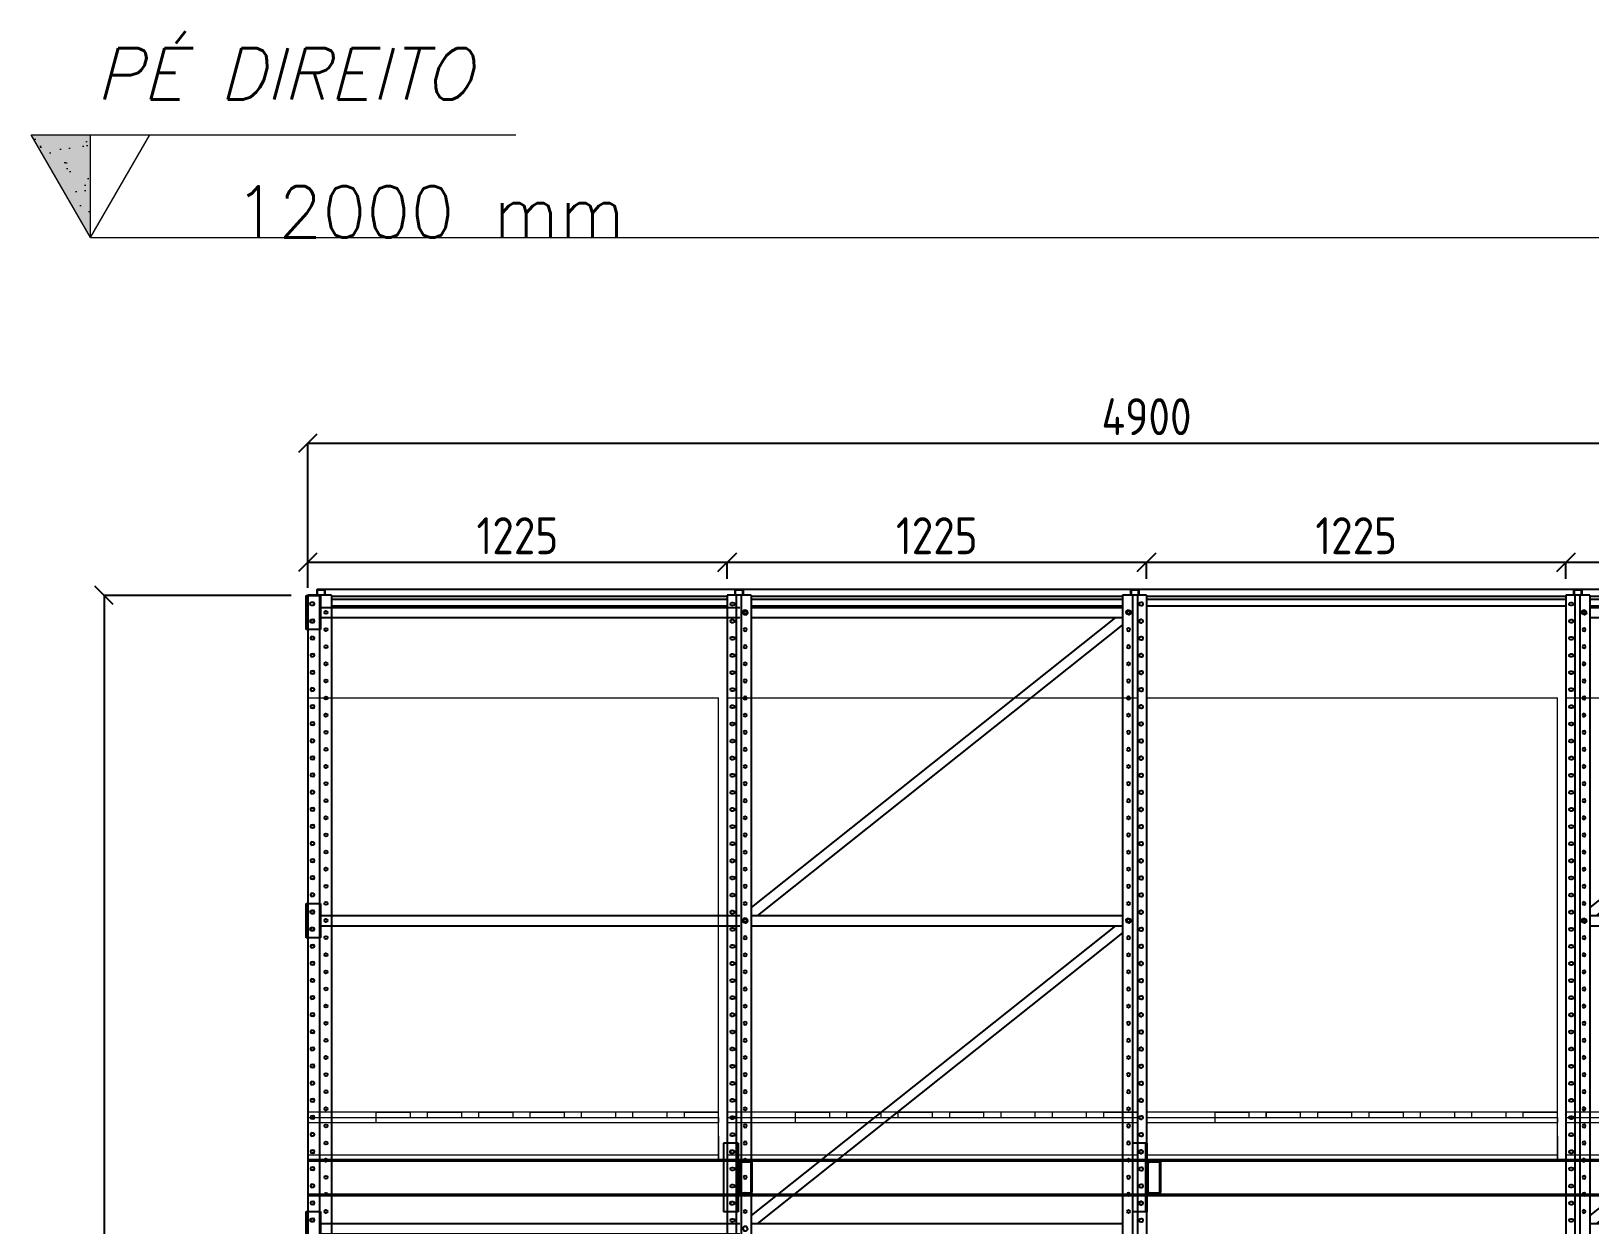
# Model space of a CAD drawing. Header units: millimetres. Extents: x 223 to 55669, y 510 to 13629.
# Drawn here: x 366 to 4918, y 10142 to 13629 of the extents above; entities that cross this region are included whole.
import ezdxf

# ---------------------------------------------------------------- set-up
doc = ezdxf.new("R2010")
doc.units = ezdxf.units.MM
doc.linetypes.add('LIN0', pattern=[0])
doc.layers.add('02', color=2, linetype='Continuous')
doc.layers.add('9.3 - LEGENDA', color=7, linetype='Continuous')
for name, color, linetype, lineweight in [('arq_02', 2, 'Continuous', 20), ('Contraventamento', 9, 'LIN0', 25), ('MONTANTE', 170, 'LIN0', 25), ('PALLET', 46, 'Continuous', 5)]:
    doc.layers.add(name, color=color, linetype=linetype, lineweight=lineweight)
doc.layers.add('VP - PLANTA BAIXA', color=3, linetype='Continuous', lineweight=0, plot=False)
doc.styles.add('DIM', font='dim.shx')
doc.styles.add('ROMANS', font='romans.shx', dxfattribs={"oblique": 15, "height": 170})
doc.dimstyles.new('CORTES', dxfattribs={"dimscale": 1.2, "dimtxt": 90, "dimasz": 45, "dimexe": 1.25, "dimexo": 40, "dimgap": 20, "dimtad": 1, "dimdec": 0, "dimzin": 9, "dimdsep": 46, "dimtxsty": 'DIM', "dimblk": 'OBLIQUE', "dimcen": 2.5, "dimclrd": 256, "dimclre": 256, "dimclrt": 256, "dimadec": 0, "dimazin": 0, "dimtfac": 1, "dimtdec": 0, "dimtmove": 0, "dimatfit": 0, "dimldrblk": 'OBLIQUE', "dimfxl": 0.04, "dimtolj": 1, "dimtzin": 1, "dimarcsym": 0})

# ---------------------------------------------------------------- blocks, each defined once
blk = doc.blocks.new('*U15')
at = {"layer": 'arq_02'}
h = blk.add_hatch(dxfattribs=at)
h.set_pattern_fill('AR-SAND', color=256, scale=50, style=0)
h.set_pattern_definition([(37.5, (68689.09, -360150.29), (-3.149668, 96.341188), [0, -76, 0, -85, 0, -81.25]), (7.5, (68689.09, -360150.29), (88.488835, 141.107303), [0, -41, 0, -68.5, 0, -26.25]), (327.5, (68627.59, -360150.29), (155.707093, 0.282953), [0, -25, 0, -90, 0, -117.5]), (317.5, (68627.59, -360150.29), (150.30633, 43.88378), [0, -12.5, 0, -59, 0, -67.5])])
h.paths.add_polyline_path([(0, 0), (0, 300), (-173.2, 300), (0, 0)], is_closed=False)
blk.add_hatch(color=256, dxfattribs=at).paths.add_polyline_path([(0, 0), (0, 300), (-173.2, 300), (0, 0)], is_closed=False)
for p, q in [((0, 0), (-173.2, 300)), ((-173.2, 300), (1242.8, 300)), ((0, 0), (0, 300)), ((0, 0), (173.2, 300)), ((0, 0), (54177.4, 0))]:
    blk.add_line(p, q, dxfattribs=at)
at = {"layer": 'VP - PLANTA BAIXA', "color": 2}
blk.add_line((0, 0), (0, 0), dxfattribs=at)
at = {"layer": 'arq_02', "lineweight": -2, "ltscale": 2, "style": 'ROMANS'}
blk.add_text('mm', height=150, dxfattribs=at).set_placement((1176.5, 0))
at = {"layer": 'arq_02', "lineweight": -2, "ltscale": 2, "insert": (15.4, 552.9), "char_height": 150, "attachment_point": 1, "style": 'ROMANS'}
blk.add_mtext_dynamic_manual_height_columns('{\\Fromans.shx|c228;PÉ DIREITO\\fArial|b0|i0|c0|p34; }', width=1328.843, gutter_width=17.5, heights=[0], dxfattribs=at)
at = {"layer": 'arq_02', "lineweight": -2, "ltscale": 2, "style": 'ROMANS'}
blk.add_attdef('XXXXX', (420.1, 0), '', height=150, dxfattribs=at)
blk = doc.blocks.new('*U63')
at = {"layer": 'PALLET', "linetype": 'Continuous'}
for p, q in [((0, 0), (0, 1350)), ((0, 1350), (1200, 1350)), ((1200, 0), (1200, 1350))]:
    blk.add_line(p, q, dxfattribs=at)
at = {"layer": 'PALLET'}
for p, q in [((1200, 140), (0, 140)), ((200, 140), (300, 140)), ((200, 125), (200, 140)), ((299.7, 125), (299.7, 140)), ((300, 125), (300, 140)), ((349.7, 125), (349.7, 140)), ((350, 140), (450, 140)), ((350, 125), (350, 140)), ((450, 125), (450, 140)), ((450, 125), (450, 140)), ((500, 140), (600, 140)), ((500, 125), (500, 140)), ((500, 125), (500, 140)), ((600, 125), (600, 140)), ((900, 140), (600, 140)), ((650, 140), (750, 140)), ((650, 125), (650, 140)), ((750, 125), (750, 140)), ((800, 125), (800, 140)), ((900, 125), (900, 140)), ((1050, 140), (950, 140)), ((950, 125), (950, 140)), ((1050, 125), (1050, 140)), ((1100, 140), (1200, 140)), ((1100, 125), (1100, 140)), ((1200, 125), (1200, 140)), ((0, 125), (1200, 125)), ((0, 110), (1200, 110)), ((0, 110), (0, 15)), ((200, 110), (200, 125)), ((1200, 125), (1200, 110)), ((1200, 70), (1200, 15)), ((0, 15), (1200, 15)), ((0, 0), (0, 15)), ((0, 0), (1200, 0)), ((1200, 15), (1200, 0))]:
    blk.add_line(p, q, dxfattribs=at)
blk = doc.blocks.new('*U354')
blk.add_blockref('*U63', (-500, -587.5))
blk = doc.blocks.new('*U353')
at = {"color": 0, "linetype": 'ByBlock', "lineweight": -2, "transparency": 16777216}
for p in [(0, 0), (1225, 0), (2450, 0), (3675, 0)]:
    blk.add_blockref('*U354', p, dxfattribs=at)
blk = doc.blocks.new('*U66')
at = {"layer": 'MONTANTE'}
for p, q in [((-1277.6, 10954.8), (-1277.6, 64.7)), ((-1277.6, 10954.8), (-1207.9, 10954.8)), ((-1251.5, 10954.8), (-1251.5, 64.7)), ((-1237.1, 10954.8), (-1237.1, 4.8)), ((-1207.9, 10954.8), (-1207.9, 4.8)), ((-122.4, 10954.8), (-122.4, 4.8)), ((-122.4, 10954.8), (-52.6, 10954.8)), ((-93.2, 10954.8), (-93.2, 4.8)), ((-78.8, 10954.8), (-78.8, 64.7)), ((-52.6, 10954.8), (-52.6, 64.7)), ((-122.4, 10919.7), (-1207.9, 10919.7)), ((-122.4, 10889.7), (-1207.9, 10889.7)), ((-1186.6, 10889.7), (-122.4, 10043.2)), ((-1207.9, 10868.6), (-141.4, 10019.7)), ((-122.4, 10019.7), (-1207.9, 10019.7)), ((-122.4, 10019.7), (-1207.9, 10019.7)), ((-122.4, 9989.7), (-1207.9, 9989.7)), ((-122.4, 9989.7), (-1207.9, 9989.7)), ((-1186.6, 9989.7), (-122.4, 9143.2)), ((-1207.9, 9968.6), (-141.4, 9119.7)), ((-122.4, 9119.7), (-1207.9, 9119.7)), ((-122.4, 9119.7), (-1207.9, 9119.7))]:
    blk.add_line(p, q, dxfattribs=at)
for points in [[(-1260.7, 10924.7), (-1263.7, 10924.7, -1), (-1263.7, 10933.7), (-1260.7, 10933.7, -1)], [(-69.6, 10924.7), (-66.6, 10924.7, 1), (-66.6, 10933.7), (-69.6, 10933.7, 1)], [(-1260.7, 10874.7), (-1263.7, 10874.7, -1), (-1263.7, 10883.7), (-1260.7, 10883.7, -1)], [(-69.6, 10874.7), (-66.6, 10874.7, 1), (-66.6, 10883.7), (-69.6, 10883.7, 1)], [(-1260.7, 10824.7), (-1263.7, 10824.7, -1), (-1263.7, 10833.7), (-1260.7, 10833.7, -1)], [(-69.6, 10824.7), (-66.6, 10824.7, 1), (-66.6, 10833.7), (-69.6, 10833.7, 1)], [(-1260.7, 10774.7), (-1263.7, 10774.7, -1), (-1263.7, 10783.7), (-1260.7, 10783.7, -1)], [(-69.6, 10774.7), (-66.6, 10774.7, 1), (-66.6, 10783.7), (-69.6, 10783.7, 1)], [(-1260.7, 10724.7), (-1263.7, 10724.7, -1), (-1263.7, 10733.7), (-1260.7, 10733.7, -1)], [(-69.6, 10724.7), (-66.6, 10724.7, 1), (-66.6, 10733.7), (-69.6, 10733.7, 1)], [(-1260.7, 10674.7), (-1263.7, 10674.7, -1), (-1263.7, 10683.7), (-1260.7, 10683.7, -1)], [(-69.6, 10674.7), (-66.6, 10674.7, 1), (-66.6, 10683.7), (-69.6, 10683.7, 1)], [(-1260.7, 10624.7), (-1263.7, 10624.7, -1), (-1263.7, 10633.7), (-1260.7, 10633.7, -1)], [(-69.6, 10624.7), (-66.6, 10624.7, 1), (-66.6, 10633.7), (-69.6, 10633.7, 1)], [(-1260.7, 10574.7), (-1263.7, 10574.7, -1), (-1263.7, 10583.7), (-1260.7, 10583.7, -1)], [(-69.6, 10574.7), (-66.6, 10574.7, 1), (-66.6, 10583.7), (-69.6, 10583.7, 1)], [(-1260.7, 10524.7), (-1263.7, 10524.7, -1), (-1263.7, 10533.7), (-1260.7, 10533.7, -1)], [(-69.6, 10524.7), (-66.6, 10524.7, 1), (-66.6, 10533.7), (-69.6, 10533.7, 1)], [(-1260.7, 10474.7), (-1263.7, 10474.7, -1), (-1263.7, 10483.7), (-1260.7, 10483.7, -1)], [(-69.6, 10474.7), (-66.6, 10474.7, 1), (-66.6, 10483.7), (-69.6, 10483.7, 1)], [(-1260.7, 10424.7), (-1263.7, 10424.7, -1), (-1263.7, 10433.7), (-1260.7, 10433.7, -1)], [(-69.6, 10424.7), (-66.6, 10424.7, 1), (-66.6, 10433.7), (-69.6, 10433.7, 1)], [(-1260.7, 10374.7), (-1263.7, 10374.7, -1), (-1263.7, 10383.7), (-1260.7, 10383.7, -1)], [(-69.6, 10374.7), (-66.6, 10374.7, 1), (-66.6, 10383.7), (-69.6, 10383.7, 1)], [(-1260.7, 10324.7), (-1263.7, 10324.7, -1), (-1263.7, 10333.7), (-1260.7, 10333.7, -1)], [(-69.6, 10324.7), (-66.6, 10324.7, 1), (-66.6, 10333.7), (-69.6, 10333.7, 1)], [(-1260.7, 10274.7), (-1263.7, 10274.7, -1), (-1263.7, 10283.7), (-1260.7, 10283.7, -1)], [(-69.6, 10274.7), (-66.6, 10274.7, 1), (-66.6, 10283.7), (-69.6, 10283.7, 1)], [(-1260.7, 10224.7), (-1263.7, 10224.7, -1), (-1263.7, 10233.7), (-1260.7, 10233.7, -1)], [(-69.6, 10224.7), (-66.6, 10224.7, 1), (-66.6, 10233.7), (-69.6, 10233.7, 1)], [(-1260.7, 10174.7), (-1263.7, 10174.7, -1), (-1263.7, 10183.7), (-1260.7, 10183.7, -1)], [(-69.6, 10174.7), (-66.6, 10174.7, 1), (-66.6, 10183.7), (-69.6, 10183.7, 1)], [(-1260.7, 10124.7), (-1263.7, 10124.7, -1), (-1263.7, 10133.7), (-1260.7, 10133.7, -1)], [(-69.6, 10124.7), (-66.6, 10124.7, 1), (-66.6, 10133.7), (-69.6, 10133.7, 1)], [(-1260.7, 10074.7), (-1263.7, 10074.7, -1), (-1263.7, 10083.7), (-1260.7, 10083.7, -1)], [(-69.6, 10074.7), (-66.6, 10074.7, 1), (-66.6, 10083.7), (-69.6, 10083.7, 1)], [(-1260.7, 10024.7), (-1263.7, 10024.7, -1), (-1263.7, 10033.7), (-1260.7, 10033.7, -1)], [(-69.6, 10024.7), (-66.6, 10024.7, 1), (-66.6, 10033.7), (-69.6, 10033.7, 1)], [(-1260.7, 9974.7), (-1263.7, 9974.7, -1), (-1263.7, 9983.7), (-1260.7, 9983.7, -1)], [(-69.6, 9974.7), (-66.6, 9974.7, 1), (-66.6, 9983.7), (-69.6, 9983.7, 1)], [(-1260.7, 9924.7), (-1263.7, 9924.7, -1), (-1263.7, 9933.7), (-1260.7, 9933.7, -1)], [(-69.6, 9924.7), (-66.6, 9924.7, 1), (-66.6, 9933.7), (-69.6, 9933.7, 1)], [(-1260.7, 9874.7), (-1263.7, 9874.7, -1), (-1263.7, 9883.7), (-1260.7, 9883.7, -1)], [(-69.6, 9874.7), (-66.6, 9874.7, 1), (-66.6, 9883.7), (-69.6, 9883.7, 1)], [(-1260.7, 9824.7), (-1263.7, 9824.7, -1), (-1263.7, 9833.7), (-1260.7, 9833.7, -1)], [(-69.6, 9824.7), (-66.6, 9824.7, 1), (-66.6, 9833.7), (-69.6, 9833.7, 1)], [(-1260.7, 9774.7), (-1263.7, 9774.7, -1), (-1263.7, 9783.7), (-1260.7, 9783.7, -1)], [(-69.6, 9774.7), (-66.6, 9774.7, 1), (-66.6, 9783.7), (-69.6, 9783.7, 1)], [(-1260.7, 9724.7), (-1263.7, 9724.7, -1), (-1263.7, 9733.7), (-1260.7, 9733.7, -1)], [(-69.6, 9724.7), (-66.6, 9724.7, 1), (-66.6, 9733.7), (-69.6, 9733.7, 1)], [(-1260.7, 9674.7), (-1263.7, 9674.7, -1), (-1263.7, 9683.7), (-1260.7, 9683.7, -1)], [(-69.6, 9674.7), (-66.6, 9674.7, 1), (-66.6, 9683.7), (-69.6, 9683.7, 1)], [(-1260.7, 9624.7), (-1263.7, 9624.7, -1), (-1263.7, 9633.7), (-1260.7, 9633.7, -1)], [(-69.6, 9624.7), (-66.6, 9624.7, 1), (-66.6, 9633.7), (-69.6, 9633.7, 1)], [(-1260.7, 9574.7), (-1263.7, 9574.7, -1), (-1263.7, 9583.7), (-1260.7, 9583.7, -1)], [(-69.6, 9574.7), (-66.6, 9574.7, 1), (-66.6, 9583.7), (-69.6, 9583.7, 1)], [(-1260.7, 9524.7), (-1263.7, 9524.7, -1), (-1263.7, 9533.7), (-1260.7, 9533.7, -1)], [(-69.6, 9524.7), (-66.6, 9524.7, 1), (-66.6, 9533.7), (-69.6, 9533.7, 1)], [(-1260.7, 9474.7), (-1263.7, 9474.7, -1), (-1263.7, 9483.7), (-1260.7, 9483.7, -1)], [(-69.6, 9474.7), (-66.6, 9474.7, 1), (-66.6, 9483.7), (-69.6, 9483.7, 1)], [(-1260.7, 9424.7), (-1263.7, 9424.7, -1), (-1263.7, 9433.7), (-1260.7, 9433.7, -1)], [(-69.6, 9424.7), (-66.6, 9424.7, 1), (-66.6, 9433.7), (-69.6, 9433.7, 1)], [(-1260.7, 9374.7), (-1263.7, 9374.7, -1), (-1263.7, 9383.7), (-1260.7, 9383.7, -1)], [(-69.6, 9374.7), (-66.6, 9374.7, 1), (-66.6, 9383.7), (-69.6, 9383.7, 1)], [(-1260.7, 9324.7), (-1263.7, 9324.7, -1), (-1263.7, 9333.7), (-1260.7, 9333.7, -1)], [(-69.6, 9324.7), (-66.6, 9324.7, 1), (-66.6, 9333.7), (-69.6, 9333.7, 1)], [(-1260.7, 9274.7), (-1263.7, 9274.7, -1), (-1263.7, 9283.7), (-1260.7, 9283.7, -1)], [(-69.6, 9274.7), (-66.6, 9274.7, 1), (-66.6, 9283.7), (-69.6, 9283.7, 1)], [(-1260.7, 9224.7), (-1263.7, 9224.7, -1), (-1263.7, 9233.7), (-1260.7, 9233.7, -1)], [(-69.6, 9224.7), (-66.6, 9224.7, 1), (-66.6, 9233.7), (-69.6, 9233.7, 1)], [(-1260.7, 9174.7), (-1263.7, 9174.7, -1), (-1263.7, 9183.7), (-1260.7, 9183.7, -1)], [(-69.6, 9174.7), (-66.6, 9174.7, 1), (-66.6, 9183.7), (-69.6, 9183.7, 1)], [(-1260.7, 9124.7), (-1263.7, 9124.7, -1), (-1263.7, 9133.7), (-1260.7, 9133.7, -1)], [(-69.6, 9124.7), (-66.6, 9124.7, 1), (-66.6, 9133.7), (-69.6, 9133.7, 1)]]:
    blk.add_lwpolyline(points, format="xyb", close=True, dxfattribs=at)
for points in [[(-1223.9, 10912), (-1230.7, 10909.2), (-1231.7, 10902), (-1225.9, 10897.5), (-1219.1, 10900.3), (-1218.1, 10907.5), (-1223.9, 10912)], [(-104.4, 10912), (-111.2, 10909.2), (-112.2, 10902), (-106.4, 10897.5), (-99.6, 10900.3), (-98.6, 10907.5), (-104.4, 10912)], [(-1223.9, 10012), (-1230.7, 10009.2), (-1231.7, 10002), (-1225.9, 9997.5), (-1219.1, 10000.3), (-1218.1, 10007.5), (-1223.9, 10012)], [(-1223.9, 10012), (-1230.7, 10009.2), (-1231.7, 10002), (-1225.9, 9997.5), (-1219.1, 10000.3), (-1218.1, 10007.5), (-1223.9, 10012)], [(-104.4, 10012), (-111.2, 10009.2), (-112.2, 10002), (-106.4, 9997.5), (-99.6, 10000.3), (-98.6, 10007.5), (-104.4, 10012)], [(-104.4, 10012), (-111.2, 10009.2), (-112.2, 10002), (-106.4, 9997.5), (-99.6, 10000.3), (-98.6, 10007.5), (-104.4, 10012)]]:
    blk.add_lwpolyline(points, dxfattribs=at)
for centre in [(-1224.9, 10904.7), (-105.4, 10904.7), (-1224.9, 10854.7), (-105.4, 10854.7), (-1224.9, 10804.7), (-105.4, 10804.7), (-1224.9, 10754.7), (-105.4, 10754.7), (-1224.9, 10704.7), (-105.4, 10704.7), (-1224.9, 10654.7), (-105.4, 10654.7), (-1224.9, 10604.7), (-105.4, 10604.7), (-1224.9, 10554.7), (-105.4, 10554.7), (-1224.9, 10504.7), (-105.4, 10504.7), (-1224.9, 10454.7), (-105.4, 10454.7), (-1224.9, 10404.7), (-105.4, 10404.7), (-1224.9, 10354.7), (-105.4, 10354.7), (-1224.9, 10304.7), (-105.4, 10304.7), (-1224.9, 10254.7), (-105.4, 10254.7), (-1224.9, 10204.7), (-105.4, 10204.7), (-1224.9, 10154.7), (-105.4, 10154.7), (-1224.9, 10104.7), (-105.4, 10104.7), (-1224.9, 10054.7), (-105.4, 10054.7), (-1224.9, 10004.7), (-105.4, 10004.7), (-1224.9, 9954.7), (-105.4, 9954.7), (-1224.9, 9904.7), (-105.4, 9904.7), (-1224.9, 9854.7), (-105.4, 9854.7), (-1224.9, 9804.7), (-105.4, 9804.7), (-1224.9, 9754.7), (-105.4, 9754.7), (-1224.9, 9704.7), (-105.4, 9704.7), (-1224.9, 9654.7), (-105.4, 9654.7), (-1224.9, 9604.7), (-105.4, 9604.7), (-1224.9, 9554.7), (-105.4, 9554.7), (-1224.9, 9504.7), (-105.4, 9504.7), (-1224.9, 9454.7), (-105.4, 9454.7), (-1224.9, 9404.7), (-105.4, 9404.7), (-1224.9, 9354.7), (-105.4, 9354.7), (-1224.9, 9304.7), (-105.4, 9304.7), (-1224.9, 9254.7), (-105.4, 9254.7), (-1224.9, 9204.7), (-105.4, 9204.7), (-1224.9, 9154.7), (-105.4, 9154.7)]:
    blk.add_circle(centre, 4.5, dxfattribs=at)
blk = doc.blocks.new('*U356')
blk.add_blockref('*U66', (145, -6477.375))
blk = doc.blocks.new('*U355')
at = {"color": 0, "linetype": 'ByBlock', "lineweight": -2, "transparency": 16777216}
for p in [(-2450, 0), (0, 0)]:
    blk.add_blockref('*U356', p, dxfattribs=at)
blk = doc.blocks.new('_Oblique')
at = {"color": 0, "linetype": 'ByBlock', "lineweight": -2, "transparency": 16777216}
blk.add_line((-0.5, -0.5), (0.5, 0.5), dxfattribs=at)
blk = doc.blocks.new('*D449')
at = {"lineweight": -2}
for p, q in [((1173.6, 12002.4), (1173.6, 12426.2)), ((6073.6, 12424.7), (1173.6, 12424.7)), ((6073.6, 12028.7), (6073.6, 12426.2))]:
    blk.add_line(p, q, dxfattribs=at)
at = {"layer": 'Defpoints', "color": 0}
for p in [(1173.6, 12424.7), (6073.6, 11980.7), (1173.6, 11954.4)]:
    blk.add_point(p, dxfattribs=at)
at = {"lineweight": -2, "xscale": 54, "yscale": 54, "zscale": 54, "rotation": 180}
blk.add_blockref('_Oblique', (1173.6, 12424.7), dxfattribs=at)
at = {"lineweight": -2, "xscale": 54, "yscale": 54, "zscale": 54}
blk.add_blockref('_Oblique', (6073.6, 12424.7), dxfattribs=at)
at = {"insert": (3623.6, 12502.7), "char_height": 108, "attachment_point": 5, "style": 'DIM'}
blk.add_mtext('\\A1;4900', dxfattribs=at)
blk = doc.blocks.new('*U74')
at = {"color": 7, "linetype": 'Continuous', "lineweight": 25}
for p, q in [((-38, 50), (-38, -150)), ((0, 50), (0, -150)), ((4.2, 50), (4.2, -150)), ((-10.6, 29), (-15.6, 29)), ((-15.6, 21), (-10.6, 21)), ((6.2, -17.8), (4.2, -17.8)), ((6.2, -6.8), (6.2, -17.8)), ((8.2, -91.9), (8.2, -7.8)), ((44.2, -2.8), (8.2, -2.8)), ((40.2, -4.8), (8.2, -4.8)), ((42.2, -92.9), (42.2, -6.8)), ((44.2, -92.9), (44.2, -9.8)), ((6.2, -81.9), (4.2, -81.9)), ((6.2, -81.9), (6.2, -92.9)), ((-10.6, -121), (-15.6, -121)), ((-15.6, -129), (-10.6, -129)), ((8.2, -94.9), (40.2, -94.9)), ((8.2, -96.9), (40.2, -96.9))]:
    blk.add_line(p, q, dxfattribs=at)
for p, q in [((4.2, 50), (-38, 50)), ((4.2, 0), (44.2, 0)), ((44.2, 0), (44.2, -6.8)), ((44.2, -6.8), (44.2, -92.9)), ((44.2, -100), (4.2, -100)), ((40.2, -96.9), (44.2, -96.9)), ((44.2, -100), (44.2, -92.9)), ((4.2, -150), (-38, -150))]:
    blk.add_line(p, q)
for centre, radius, start, end in [((-15.6, 25), 4, 90, 270), ((-10.6, 25), 4, 270, 90), ((8.2, -6.8), 4, 90, 180), ((8.2, -6.8), 2, 90, 180), ((11.2, -7.8), 3, 90, 180), ((40.2, -6.8), 4, 0, 90), ((40.2, -6.8), 2, 0, 90), ((-15.6, -125), 4, 90, 270), ((-10.6, -125), 4, 270, 90), ((8.2, -92.9), 4, 180, 270), ((8.2, -92.9), 2, 180, 270), ((11.2, -91.9), 3, 180, 270), ((40.2, -92.9), 2, 270, 0), ((40.2, -92.9), 4, 270, 0)]:
    blk.add_arc(centre, radius, start, end, dxfattribs=at)
blk = doc.blocks.new('*U358')
for points in [[(-957, 50.5), (-5858, 50.5), (-5858, 47.5), (-917, 47.5)], [(-917, -50.2), (-5858, -50.2), (-5858, -53.2), (-957, -53.2)]]:
    blk.add_lwpolyline(points)
at = {"layer": '02'}
for p in [(-4605.3, 49.3), (-3411.3, 49.3)]:
    blk.add_blockref('*U74', p, dxfattribs=at)
blk = doc.blocks.new('*U357')
at = {"color": 0, "linetype": 'ByBlock', "lineweight": -2, "transparency": 16777216}
blk.add_blockref('*U358', (0, 7750), dxfattribs=at)
blk = doc.blocks.new('*D462')
at = {"layer": '9.3 - LEGENDA', "lineweight": -2}
for p, q in [((1125.6, 11980.7), (577.2, 11980.7)), ((578.7, 11980.7), (578.7, 1030.7)), ((1172.4, 1030.7), (577.2, 1030.7))]:
    blk.add_line(p, q, dxfattribs=at)
at = {"layer": 'Defpoints', "color": 0}
for p in [(1173.6, 11980.7), (578.7, 1030.7), (1220.4, 1030.7)]:
    blk.add_point(p, dxfattribs=at)
at = {"layer": '9.3 - LEGENDA', "lineweight": -2, "xscale": 54, "yscale": 54, "zscale": 54}
for p, rotation in [((578.7, 11980.7), 90), ((578.7, 1030.7), 270)]:
    blk.add_blockref('_Oblique', p, dxfattribs=dict(at, rotation=rotation))
at = {"layer": '9.3 - LEGENDA', "insert": (500.7, 6505.7), "char_height": 108, "attachment_point": 5, "rotation": 90, "style": 'DIM'}
blk.add_mtext('\\A1;10950', dxfattribs=at)
blk = doc.blocks.new('*U161')
at = {"layer": 'MONTANTE'}
for p, q in [((-92.3, 10954.8), (-92.3, 64.7)), ((-22.9, 10954.8), (-92.3, 10954.8)), ((-56.7, 64.7), (-56.7, 10954.8)), ((-22.9, 10954.8), (-22.9, 4.7)), ((-79.7, 10884.3), (-76.7, 10884.3)), ((-76.7, 10875.3), (-79.7, 10875.3)), ((-79.7, 10834.3), (-76.7, 10834.3)), ((-76.7, 10825.3), (-79.7, 10825.3)), ((-79.7, 10784.3), (-76.7, 10784.3)), ((-76.7, 10775.3), (-79.7, 10775.3)), ((-79.7, 10734.3), (-76.7, 10734.3)), ((-76.7, 10725.3), (-79.7, 10725.3)), ((-79.7, 10684.3), (-76.7, 10684.3)), ((-76.7, 10675.3), (-79.7, 10675.3)), ((-79.7, 10634.3), (-76.7, 10634.3)), ((-76.7, 10625.3), (-79.7, 10625.3)), ((-79.7, 10584.3), (-76.7, 10584.3)), ((-76.7, 10575.3), (-79.7, 10575.3)), ((-79.7, 10534.3), (-76.7, 10534.3)), ((-76.7, 10525.3), (-79.7, 10525.3)), ((-79.7, 10484.3), (-76.7, 10484.3)), ((-76.7, 10475.3), (-79.7, 10475.3)), ((-79.7, 10434.3), (-76.7, 10434.3)), ((-76.7, 10425.3), (-79.7, 10425.3)), ((-79.7, 10384.3), (-76.7, 10384.3)), ((-76.7, 10375.3), (-79.7, 10375.3)), ((-79.7, 10334.3), (-76.7, 10334.3)), ((-76.7, 10325.3), (-79.7, 10325.3)), ((-79.7, 10284.3), (-76.7, 10284.3)), ((-76.7, 10275.3), (-79.7, 10275.3)), ((-79.7, 10234.3), (-76.7, 10234.3)), ((-76.7, 10225.3), (-79.7, 10225.3)), ((-79.7, 10184.3), (-76.7, 10184.3)), ((-76.7, 10175.3), (-79.7, 10175.3)), ((-79.7, 10134.3), (-76.7, 10134.3)), ((-76.7, 10125.3), (-79.7, 10125.3)), ((-79.7, 10084.3), (-76.7, 10084.3)), ((-76.7, 10075.3), (-79.7, 10075.3)), ((-79.7, 10034.3), (-76.7, 10034.3)), ((-76.7, 10025.3), (-79.7, 10025.3)), ((-79.7, 9984.3), (-76.7, 9984.3)), ((-76.7, 9975.3), (-79.7, 9975.3)), ((-79.7, 9934.3), (-76.7, 9934.3)), ((-76.7, 9925.3), (-79.7, 9925.3)), ((-79.7, 9884.3), (-76.7, 9884.3)), ((-76.7, 9875.3), (-79.7, 9875.3)), ((-79.7, 9834.3), (-76.7, 9834.3)), ((-76.7, 9825.3), (-79.7, 9825.3)), ((-79.7, 9784.3), (-76.7, 9784.3)), ((-76.7, 9775.3), (-79.7, 9775.3)), ((-79.7, 9734.3), (-76.7, 9734.3)), ((-76.7, 9725.3), (-79.7, 9725.3)), ((-79.7, 9684.3), (-76.7, 9684.3)), ((-76.7, 9675.3), (-79.7, 9675.3)), ((-79.7, 9634.3), (-76.7, 9634.3)), ((-76.7, 9625.3), (-79.7, 9625.3)), ((-79.7, 9584.3), (-76.7, 9584.3)), ((-76.7, 9575.3), (-79.7, 9575.3)), ((-79.7, 9534.3), (-76.7, 9534.3)), ((-76.7, 9525.3), (-79.7, 9525.3)), ((-79.7, 9484.3), (-76.7, 9484.3)), ((-76.7, 9475.3), (-79.7, 9475.3)), ((-79.7, 9434.3), (-76.7, 9434.3)), ((-76.7, 9425.3), (-79.7, 9425.3)), ((-79.7, 9384.3), (-76.7, 9384.3)), ((-76.7, 9375.3), (-79.7, 9375.3)), ((-79.7, 9334.3), (-76.7, 9334.3)), ((-76.7, 9325.3), (-79.7, 9325.3)), ((-79.7, 9284.3), (-76.7, 9284.3)), ((-76.7, 9275.3), (-79.7, 9275.3)), ((-79.7, 9234.3), (-76.7, 9234.3)), ((-76.7, 9225.3), (-79.7, 9225.3)), ((-79.7, 9184.3), (-76.7, 9184.3)), ((-76.7, 9175.3), (-79.7, 9175.3)), ((-79.7, 9134.3), (-76.7, 9134.3)), ((-76.7, 9125.3), (-79.7, 9125.3))]:
    blk.add_line(p, q, dxfattribs=at)
for centre in [(-39, 10904.8), (-39, 10854.8), (-39, 10804.8), (-39, 10754.8), (-39, 10704.8), (-39, 10654.8), (-39, 10604.8), (-39, 10554.8), (-39, 10504.8), (-39, 10454.8), (-39, 10404.8), (-39, 10354.8), (-39, 10304.8), (-39, 10254.8), (-39, 10204.8), (-39, 10154.8), (-39, 10104.8), (-39, 10054.8), (-39, 10004.8), (-39, 9954.8), (-39, 9904.8), (-39, 9854.8), (-39, 9804.8), (-39, 9754.8), (-39, 9704.8), (-39, 9654.8), (-39, 9604.8), (-39, 9554.8), (-39, 9504.8), (-39, 9454.8), (-39, 9404.8), (-39, 9354.8), (-39, 9304.8), (-39, 9254.8), (-39, 9204.8), (-39, 9154.8)]:
    blk.add_circle(centre, 4.5, dxfattribs=at)
for centre, start, end in [((-79.7, 10879.8), 90, 270), ((-76.7, 10879.8), 270, 90), ((-79.7, 10829.8), 90, 270), ((-76.7, 10829.8), 270, 90), ((-79.7, 10779.8), 90, 270), ((-76.7, 10779.8), 270, 90), ((-79.7, 10729.8), 90, 270), ((-76.7, 10729.8), 270, 90), ((-79.7, 10679.8), 90, 270), ((-76.7, 10679.8), 270, 90), ((-79.7, 10629.8), 90, 270), ((-76.7, 10629.8), 270, 90), ((-79.7, 10579.8), 90, 270), ((-76.7, 10579.8), 270, 90), ((-79.7, 10529.8), 90, 270), ((-76.7, 10529.8), 270, 90), ((-79.7, 10479.8), 90, 270), ((-76.7, 10479.8), 270, 90), ((-79.7, 10429.8), 90, 270), ((-76.7, 10429.8), 270, 90), ((-79.7, 10379.8), 90, 270), ((-76.7, 10379.8), 270, 90), ((-79.7, 10329.8), 90, 270), ((-76.7, 10329.8), 270, 90), ((-79.7, 10279.8), 90, 270), ((-76.7, 10279.8), 270, 90), ((-79.7, 10229.8), 90, 270), ((-76.7, 10229.8), 270, 90), ((-79.7, 10179.8), 90, 270), ((-76.7, 10179.8), 270, 90), ((-79.7, 10129.8), 90, 270), ((-76.7, 10129.8), 270, 90), ((-79.7, 10079.8), 90, 270), ((-76.7, 10079.8), 270, 90), ((-79.7, 10029.8), 90, 270), ((-76.7, 10029.8), 270, 90), ((-79.7, 9979.8), 90, 270), ((-76.7, 9979.8), 270, 90), ((-79.7, 9929.8), 90, 270), ((-76.7, 9929.8), 270, 90), ((-79.7, 9879.8), 90, 270), ((-76.7, 9879.8), 270, 90), ((-79.7, 9829.8), 90, 270), ((-76.7, 9829.8), 270, 90), ((-79.7, 9779.8), 90, 270), ((-76.7, 9779.8), 270, 90), ((-79.7, 9729.8), 90, 270), ((-76.7, 9729.8), 270, 90), ((-79.7, 9679.8), 90, 270), ((-76.7, 9679.8), 270, 90), ((-79.7, 9629.8), 90, 270), ((-76.7, 9629.8), 270, 90), ((-79.7, 9579.8), 90, 270), ((-76.7, 9579.8), 270, 90), ((-79.7, 9529.8), 90, 270), ((-76.7, 9529.8), 270, 90), ((-79.7, 9479.8), 90, 270), ((-76.7, 9479.8), 270, 90), ((-79.7, 9429.8), 90, 270), ((-76.7, 9429.8), 270, 90), ((-79.7, 9379.8), 90, 270), ((-76.7, 9379.8), 270, 90), ((-79.7, 9329.8), 90, 270), ((-76.7, 9329.8), 270, 90), ((-79.7, 9279.8), 90, 270), ((-76.7, 9279.8), 270, 90), ((-79.7, 9229.8), 90, 270), ((-76.7, 9229.8), 270, 90), ((-79.7, 9179.8), 90, 270), ((-76.7, 9179.8), 270, 90), ((-79.7, 9129.8), 90, 270), ((-76.7, 9129.8), 270, 90)]:
    blk.add_arc(centre, 4.5, start, end, dxfattribs=at)
blk = doc.blocks.new('Bloco Suporte Travessa Hor.')
at = {"layer": 'MONTANTE', "color": 0}
for p, q in [((-22.1, 25), (19.9, 25)), ((-22.1, -75), (-22.1, 25)), ((15.6, 25), (15.6, -75)), ((19.9, 25), (19.9, -75)), ((19.9, -75), (-22.1, -75))]:
    blk.add_line(p, q, dxfattribs=at)
at = {"layer": 'MONTANTE', "color": 0, "linetype": 'Continuous', "lineweight": 25}
for p, q in [((5, 4), (0, 4)), ((0, -4), (5, -4)), ((5, -46), (0, -46)), ((0, -54), (5, -54))]:
    blk.add_line(p, q, dxfattribs=at)
for centre, start, end in [((0, 0), 90, 270), ((5, 0), 270, 90), ((0, -50), 90, 270), ((5, -50), 270, 90)]:
    blk.add_arc(centre, 4, start, end, dxfattribs=at)
blk = doc.blocks.new('*U165')
at = {"layer": 'MONTANTE'}
for p, q in [((-22.1, -10), (-1246, -10)), ((-22.1, -10), (-1246, -10)), ((-22.1, -40), (-1246, -40)), ((-22.1, -40), (-1246, -40))]:
    blk.add_line(p, q, dxfattribs=at)
blk.add_lwpolyline([(-1259, -31.7), (-1254.8, -25.7), (-1257.9, -19), (-1265.2, -18.3), (-1269.4, -24.3), (-1266.3, -31)], close=True, dxfattribs=at)
blk.add_blockref('Bloco Suporte Travessa Hor.', (0, 0), dxfattribs=at)
blk.add_blockref('Bloco Suporte Travessa Hor.', (0, 0), dxfattribs=at)
blk = doc.blocks.new('*U360')
at = {"rotation": 180}
blk.add_blockref('*U165', (-606.7, -50), dxfattribs=at)
blk = doc.blocks.new('*U359')
at = {"color": 0, "linetype": 'ByBlock', "lineweight": -2, "transparency": 16777216}
for p in [(0, 9000), (0, 8100), (0, 7200)]:
    blk.add_blockref('*U360', p, dxfattribs=at)
blk = doc.blocks.new('*D465')
at = {"layer": '9.3 - LEGENDA', "lineweight": -2}
for p, q in [((1173.6, 12028.7), (1173.6, 12078.5)), ((2398.6, 12077), (1173.6, 12077)), ((2398.6, 12028.7), (2398.6, 12078.5))]:
    blk.add_line(p, q, dxfattribs=at)
at = {"layer": 'Defpoints', "color": 0}
for p in [(1173.6, 12077), (1173.6, 11980.7), (2398.6, 11980.7)]:
    blk.add_point(p, dxfattribs=at)
at = {"layer": '9.3 - LEGENDA', "lineweight": -2, "xscale": 54, "yscale": 54, "zscale": 54, "rotation": 180}
blk.add_blockref('_Oblique', (1173.6, 12077), dxfattribs=at)
at = {"layer": '9.3 - LEGENDA', "lineweight": -2, "xscale": 54, "yscale": 54, "zscale": 54}
blk.add_blockref('_Oblique', (2398.6, 12077), dxfattribs=at)
at = {"layer": '9.3 - LEGENDA', "insert": (1786.1, 12155), "char_height": 108, "attachment_point": 5, "style": 'DIM'}
blk.add_mtext('\\A1;1225', dxfattribs=at)
blk = doc.blocks.new('*D466')
at = {"layer": '9.3 - LEGENDA', "lineweight": -2}
for p, q in [((1173.6, 12028.7), (1173.6, 12078.5)), ((2398.6, 12077), (1173.6, 12077)), ((2398.6, 12028.7), (2398.6, 12078.5))]:
    blk.add_line(p, q, dxfattribs=at)
at = {"layer": 'Defpoints', "color": 0}
for p in [(1173.6, 12077), (1173.6, 11980.7), (2398.6, 11980.7)]:
    blk.add_point(p, dxfattribs=at)
at = {"layer": '9.3 - LEGENDA', "lineweight": -2, "xscale": 54, "yscale": 54, "zscale": 54, "rotation": 180}
blk.add_blockref('_Oblique', (1173.6, 12077), dxfattribs=at)
at = {"layer": '9.3 - LEGENDA', "lineweight": -2, "xscale": 54, "yscale": 54, "zscale": 54}
blk.add_blockref('_Oblique', (2398.6, 12077), dxfattribs=at)
at = {"layer": '9.3 - LEGENDA', "insert": (1786.1, 12155), "char_height": 108, "attachment_point": 5, "style": 'DIM'}
blk.add_mtext('\\A1;1225', dxfattribs=at)
blk = doc.blocks.new('*U170')
at = {"layer": 'Contraventamento', "color": 7, "lineweight": 25, "ltscale": 100}
for p, q in [((-3.4, 20), (-3.4, 5.4)), ((-2.2, 20), (-2.2, 5.4)), ((1240.6, 22), (-1.7, 22)), ((20.1, 20.6), (-1.7, 20.6)), ((20.6, 5.4), (20.6, 20)), ((21.8, 5.4), (21.8, 20)), ((1195, 2.1), (43.9, 2.1)), ((1218.1, 20), (1218.1, 5.4)), ((1219.3, 20), (1219.3, 5.4)), ((1240.6, 20.6), (1219.8, 20.6)), ((1241.2, 5.4), (1241.2, 20)), ((1242.3, 5.4), (1242.3, 20)), ((1195, -6.3), (43.9, -6.3)), ((1195, -26.3), (43.9, -26.3))]:
    blk.add_line(p, q, dxfattribs=at)
for centre, radius, start, end in [((-1.5, 20.1), 1.91, 95.3692, 184.5128), ((-1.6, 20), 0.605, 95.3692, 184.5128), ((19.9, 20.1), 1.91, 355.4872, 84.6308), ((20, 20), 0.605, 355.4872, 84.6308), ((1220, 20.1), 1.91, 95.3692, 184.5128), ((1219.9, 20), 0.605, 95.3692, 184.5128), ((1240.4, 20.1), 1.91, 355.4872, 84.6308), ((1240.6, 20), 0.605, 355.4872, 84.6308)]:
    blk.add_arc(centre, radius, start, end, dxfattribs=at)
blk = doc.blocks.new('*D467')
at = {"layer": '9.3 - LEGENDA', "lineweight": -2}
for p, q in [((3623.6, 12028.7), (3623.6, 12078.5)), ((4848.6, 12077), (3623.6, 12077)), ((4848.6, 12028.7), (4848.6, 12078.5))]:
    blk.add_line(p, q, dxfattribs=at)
at = {"layer": 'Defpoints', "color": 0}
for p in [(3623.6, 12077), (3623.6, 11980.7), (4848.6, 11980.7)]:
    blk.add_point(p, dxfattribs=at)
at = {"layer": '9.3 - LEGENDA', "lineweight": -2, "xscale": 54, "yscale": 54, "zscale": 54, "rotation": 180}
blk.add_blockref('_Oblique', (3623.6, 12077), dxfattribs=at)
at = {"layer": '9.3 - LEGENDA', "lineweight": -2, "xscale": 54, "yscale": 54, "zscale": 54}
blk.add_blockref('_Oblique', (4848.6, 12077), dxfattribs=at)
at = {"layer": '9.3 - LEGENDA', "insert": (4236.1, 12155), "char_height": 108, "attachment_point": 5, "style": 'DIM'}
blk.add_mtext('\\A1;1225', dxfattribs=at)
blk = doc.blocks.new('*U91')
at = {"layer": 'Contraventamento', "color": 7, "lineweight": 25, "ltscale": 100}
for p, q in [((-3.4, 20), (-3.4, 5.4)), ((-2.2, 20), (-2.2, 5.4)), ((1313.9, 22), (-1.7, 22)), ((20.1, 20.6), (-1.7, 20.6)), ((20.6, 5.4), (20.6, 20)), ((21.8, 5.4), (21.8, 20)), ((1268.2, 2.1), (43.9, 2.1)), ((1291.4, 20), (1291.4, 5.4)), ((1292.5, 20), (1292.5, 5.4)), ((1313.9, 20.6), (1293.1, 20.6)), ((1314.4, 5.4), (1314.4, 20)), ((1315.6, 5.4), (1315.6, 20)), ((1268.2, -6.3), (43.9, -6.3)), ((1268.2, -26.3), (43.9, -26.3))]:
    blk.add_line(p, q, dxfattribs=at)
for centre, radius, start, end in [((-1.5, 20.1), 1.91, 95.3692, 184.5128), ((-1.6, 20), 0.605, 95.3692, 184.5128), ((19.9, 20.1), 1.91, 355.4872, 84.6308), ((20, 20), 0.605, 355.4872, 84.6308), ((1293.3, 20.1), 1.91, 95.3692, 184.5128), ((1293.1, 20), 0.605, 95.3692, 184.5128), ((1313.7, 20.1), 1.91, 355.4872, 84.6308), ((1313.8, 20), 0.605, 355.4872, 84.6308)]:
    blk.add_arc(centre, radius, start, end, dxfattribs=at)
blk = doc.blocks.new('*D468')
at = {"layer": '9.3 - LEGENDA', "lineweight": -2}
for p, q in [((3623.6, 12028.7), (3623.6, 12078.5)), ((4848.6, 12077), (3623.6, 12077)), ((4848.6, 12028.7), (4848.6, 12078.5))]:
    blk.add_line(p, q, dxfattribs=at)
at = {"layer": 'Defpoints', "color": 0}
for p in [(3623.6, 12077), (3623.6, 11980.7), (4848.6, 11980.7)]:
    blk.add_point(p, dxfattribs=at)
at = {"layer": '9.3 - LEGENDA', "lineweight": -2, "xscale": 54, "yscale": 54, "zscale": 54, "rotation": 180}
blk.add_blockref('_Oblique', (3623.6, 12077), dxfattribs=at)
at = {"layer": '9.3 - LEGENDA', "lineweight": -2, "xscale": 54, "yscale": 54, "zscale": 54}
blk.add_blockref('_Oblique', (4848.6, 12077), dxfattribs=at)
at = {"layer": '9.3 - LEGENDA', "insert": (4236.1, 12155), "char_height": 108, "attachment_point": 5, "style": 'DIM'}
blk.add_mtext('\\A1;1225', dxfattribs=at)
blk = doc.blocks.new('*U93')
at = {"layer": 'Contraventamento', "color": 7, "lineweight": 25, "ltscale": 100}
for p, q in [((-3.4, 20), (-3.4, 5.4)), ((-2.2, 20), (-2.2, 5.4)), ((1313.9, 22), (-1.7, 22)), ((20.1, 20.6), (-1.7, 20.6)), ((20.6, 5.4), (20.6, 20)), ((21.8, 5.4), (21.8, 20)), ((1268.2, 2.1), (43.9, 2.1)), ((1291.4, 20), (1291.4, 5.4)), ((1292.5, 20), (1292.5, 5.4)), ((1313.9, 20.6), (1293.1, 20.6)), ((1314.4, 5.4), (1314.4, 20)), ((1315.6, 5.4), (1315.6, 20)), ((1268.2, -6.3), (43.9, -6.3)), ((1268.2, -26.3), (43.9, -26.3))]:
    blk.add_line(p, q, dxfattribs=at)
for centre, radius, start, end in [((-1.5, 20.1), 1.91, 95.3692, 184.5128), ((-1.6, 20), 0.605, 95.3692, 184.5128), ((19.9, 20.1), 1.91, 355.4872, 84.6308), ((20, 20), 0.605, 355.4872, 84.6308), ((1293.3, 20.1), 1.91, 95.3692, 184.5128), ((1293.1, 20), 0.605, 95.3692, 184.5128), ((1313.7, 20.1), 1.91, 355.4872, 84.6308), ((1313.8, 20), 0.605, 355.4872, 84.6308)]:
    blk.add_arc(centre, radius, start, end, dxfattribs=at)
blk = doc.blocks.new('*U94')
at = {"layer": 'Contraventamento', "color": 7, "lineweight": 25, "ltscale": 100}
for p, q in [((-3.4, 20), (-3.4, 5.4)), ((-2.2, 20), (-2.2, 5.4)), ((1175.9, 22), (-1.7, 22)), ((20.1, 20.6), (-1.7, 20.6)), ((20.6, 5.4), (20.6, 20)), ((21.8, 5.4), (21.8, 20)), ((1130.3, 2.1), (43.9, 2.1)), ((1153.4, 20), (1153.4, 5.4)), ((1154.6, 20), (1154.6, 5.4)), ((1175.9, 20.6), (1155.1, 20.6)), ((1176.4, 5.4), (1176.4, 20)), ((1177.6, 5.4), (1177.6, 20)), ((1130.3, -6.3), (43.9, -6.3)), ((1130.3, -26.3), (43.9, -26.3))]:
    blk.add_line(p, q, dxfattribs=at)
for centre, radius, start, end in [((-1.5, 20.1), 1.91, 95.3692, 184.5128), ((-1.6, 20), 0.605, 95.3692, 184.5128), ((19.9, 20.1), 1.91, 355.4872, 84.6308), ((20, 20), 0.605, 355.4872, 84.6308), ((1155.3, 20.1), 1.91, 95.3692, 184.5128), ((1155.2, 20), 0.605, 95.3692, 184.5128), ((1175.7, 20.1), 1.91, 355.4872, 84.6308), ((1175.8, 20), 0.605, 355.4872, 84.6308)]:
    blk.add_arc(centre, radius, start, end, dxfattribs=at)
blk = doc.blocks.new('*U95')
at = {"layer": 'Contraventamento', "color": 7, "lineweight": 25, "ltscale": 100}
for p, q in [((-3.4, 20), (-3.4, 5.4)), ((-2.2, 20), (-2.2, 5.4)), ((1175.9, 22), (-1.7, 22)), ((20.1, 20.6), (-1.7, 20.6)), ((20.6, 5.4), (20.6, 20)), ((21.8, 5.4), (21.8, 20)), ((1130.3, 2.1), (43.9, 2.1)), ((1153.4, 20), (1153.4, 5.4)), ((1154.6, 20), (1154.6, 5.4)), ((1175.9, 20.6), (1155.1, 20.6)), ((1176.4, 5.4), (1176.4, 20)), ((1177.6, 5.4), (1177.6, 20)), ((1130.3, -6.3), (43.9, -6.3)), ((1130.3, -26.3), (43.9, -26.3))]:
    blk.add_line(p, q, dxfattribs=at)
for centre, radius, start, end in [((-1.5, 20.1), 1.91, 95.3692, 184.5128), ((-1.6, 20), 0.605, 95.3692, 184.5128), ((19.9, 20.1), 1.91, 355.4872, 84.6308), ((20, 20), 0.605, 355.4872, 84.6308), ((1155.3, 20.1), 1.91, 95.3692, 184.5128), ((1155.2, 20), 0.605, 95.3692, 184.5128), ((1175.7, 20.1), 1.91, 355.4872, 84.6308), ((1175.8, 20), 0.605, 355.4872, 84.6308)]:
    blk.add_arc(centre, radius, start, end, dxfattribs=at)
blk = doc.blocks.new('*D469')
at = {"layer": '9.3 - LEGENDA', "lineweight": -2}
for p, q in [((2398.6, 12028.7), (2398.6, 12078.5)), ((3623.6, 12077), (2398.6, 12077)), ((3623.6, 12028.7), (3623.6, 12078.5))]:
    blk.add_line(p, q, dxfattribs=at)
at = {"layer": 'Defpoints', "color": 0}
for p in [(2398.6, 12077), (2398.6, 11980.7), (3623.6, 11980.7)]:
    blk.add_point(p, dxfattribs=at)
at = {"layer": '9.3 - LEGENDA', "lineweight": -2, "xscale": 54, "yscale": 54, "zscale": 54, "rotation": 180}
blk.add_blockref('_Oblique', (2398.6, 12077), dxfattribs=at)
at = {"layer": '9.3 - LEGENDA', "lineweight": -2, "xscale": 54, "yscale": 54, "zscale": 54}
blk.add_blockref('_Oblique', (3623.6, 12077), dxfattribs=at)
at = {"layer": '9.3 - LEGENDA', "insert": (3011.1, 12155), "char_height": 108, "attachment_point": 5, "style": 'DIM'}
blk.add_mtext('\\A1;1225', dxfattribs=at)
blk = doc.blocks.new('*D470')
at = {"layer": '9.3 - LEGENDA', "lineweight": -2}
for p, q in [((4848.6, 12028.7), (4848.6, 12078.5)), ((6073.6, 12077), (4848.6, 12077)), ((6073.6, 12028.7), (6073.6, 12078.5))]:
    blk.add_line(p, q, dxfattribs=at)
at = {"layer": 'Defpoints', "color": 0}
for p in [(4848.6, 12077), (4848.6, 11980.7), (6073.6, 11980.7)]:
    blk.add_point(p, dxfattribs=at)
at = {"layer": '9.3 - LEGENDA', "lineweight": -2, "xscale": 54, "yscale": 54, "zscale": 54, "rotation": 180}
blk.add_blockref('_Oblique', (4848.6, 12077), dxfattribs=at)
at = {"layer": '9.3 - LEGENDA', "lineweight": -2, "xscale": 54, "yscale": 54, "zscale": 54}
blk.add_blockref('_Oblique', (6073.6, 12077), dxfattribs=at)
at = {"layer": '9.3 - LEGENDA', "insert": (5461.1, 12155), "char_height": 108, "attachment_point": 5, "style": 'DIM'}
blk.add_mtext('\\A1;1225', dxfattribs=at)

msp = doc.modelspace()

# ---------------------------------------------------------------- block references
msp.add_blockref('*U15', (539.2, 13026)).add_auto_attribs({'XXXXX': '12000'})
for name, p in [('*U161', (1266, 1026)), ('*U359', (1796, 2955.7)), ('*U353', (1673.7, 10918.4)), ('*U357', (7031.6, 2530.9))]:
    msp.add_blockref(name, p)
at = {"xscale": 0.999998, "yscale": 0.999998, "zscale": 0.999998}
for name, p in [('*U170', (1203.3, 11975.4)), ('*U94', (2424.3, 11975.4)), ('*U95', (2424.3, 11975.4)), ('*U91', (3580, 11975.4)), ('*U93', (3580, 11975.4)), ('*U94', (4874.3, 11975.4)), ('*U95', (4874.3, 11975.4))]:
    msp.add_blockref(name, p, dxfattribs=at)
at = {"xscale": -1}
msp.add_blockref('*U355', (2491, 7503.4), dxfattribs=at)

# ---------------------------------------------------------------- dimensions: what is measured, and where the dimension line sits
dim = msp.add_linear_dim(base=(1173.6, 12424.7), p1=(6073.6, 11980.7), p2=(1173.6, 11954.4), dimstyle='CORTES')
dim.commit()
dim.dimension.update_dxf_attribs({"geometry": '*D449', "text_midpoint": (3623.6, 12502.7)})
at = {"layer": '9.3 - LEGENDA'}
for base, p1, p2, picture, middle in [((1173.6, 12077), (2398.6, 11980.7), (1173.6, 11980.7), '*D465', (1786.1, 12155)), ((1173.6, 12077), (2398.6, 11980.7), (1173.6, 11980.7), '*D466', (1786.1, 12155)), ((2398.6, 12077), (3623.6, 11980.7), (2398.6, 11980.7), '*D469', (3011.1, 12155)), ((3623.6, 12077), (4848.6, 11980.7), (3623.6, 11980.7), '*D467', (4236.1, 12155)), ((3623.6, 12077), (4848.6, 11980.7), (3623.6, 11980.7), '*D468', (4236.1, 12155)), ((4848.6, 12077), (6073.6, 11980.7), (4848.6, 11980.7), '*D470', (5461.1, 12155))]:
    dim = msp.add_linear_dim(base=base, p1=p1, p2=p2, dimstyle='CORTES', dxfattribs=at)
    dim.commit()
    dim.dimension.update_dxf_attribs({"geometry": picture, "text_midpoint": middle})
dim = msp.add_linear_dim(base=(578.7, 1030.7), p1=(1173.6, 11980.7), p2=(1220.4, 1030.7), angle=90, dimstyle='CORTES', dxfattribs=at)
dim.commit()
dim.dimension.update_dxf_attribs({"geometry": '*D462', "text_midpoint": (500.7, 6505.7)})

doc.saveas('drawing.dxf')
